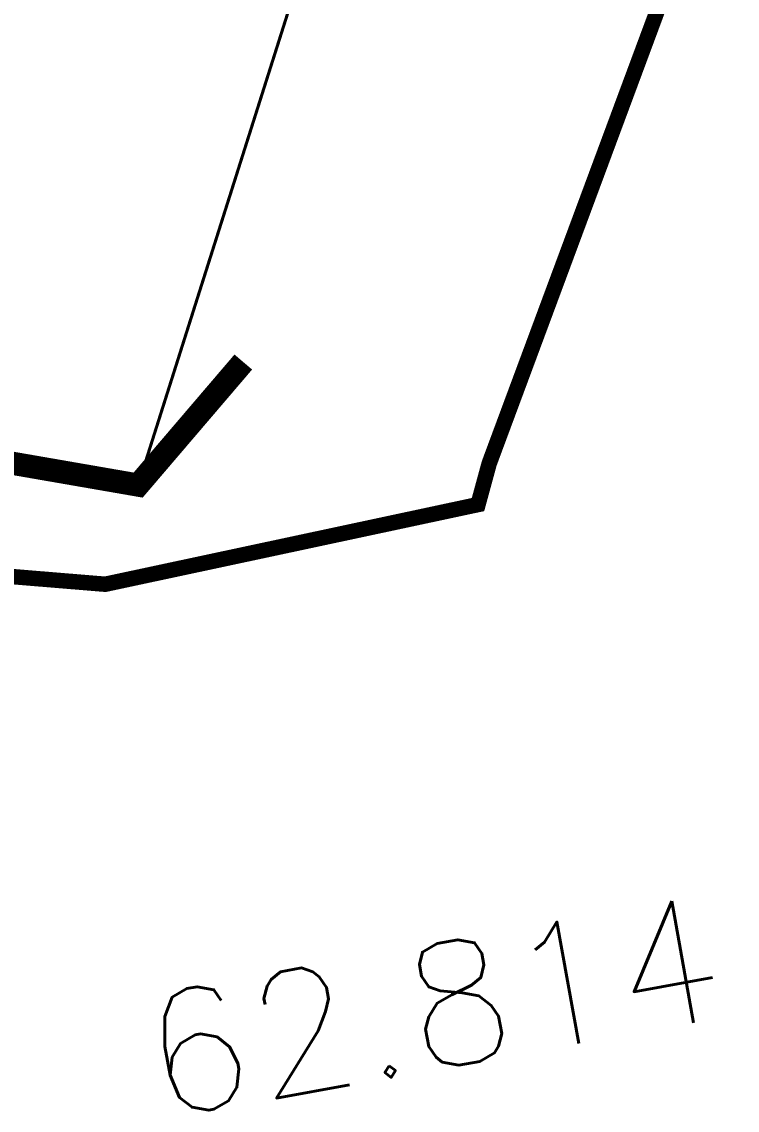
# Model space of a CAD drawing. Header units: inches. Extents: x 350994 to 353538, y 1581369 to 1583842.
# Drawn here: x 351609.76 to 351614.39, y 1583339.58 to 1583346.62 of the extents above; entities that cross this region are included whole.
import ezdxf
from ezdxf.enums import TextEntityAlignment as Align

# ---------------------------------------------------------------- set-up
doc = ezdxf.new("R2010")
doc.units = ezdxf.units.IN
doc.header["$MEASUREMENT"] = 0
doc.linetypes.add('1', pattern=[0])
doc.linetypes.add('DASHDOTX2', pattern=[2, 1, -0.5, 0, -0.5])
for name, color, linetype in [('CULVERT', 255, '1'), ('LEVELS', 184, 'Continuous'), ("ROAD'S", 1, '1')]:
    doc.layers.add(name, color=color, linetype=linetype)
doc.styles.add('ROMANS', font='ROMANS.shx')

msp = doc.modelspace()

# ---------------------------------------------------------------- linework, layer by layer
at = {"layer": 'CULVERT', "color": 250, "linetype": 'DASHDOTX2', "lineweight": 5, "ltscale": 2, "const_width": 0.02}
msp.add_lwpolyline([(351610.5161, 1583343.6254), (351674.2233, 1583544.6528)], dxfattribs=at)
at = {"layer": 'CULVERT', "color": 250, "lineweight": 5, "const_width": 0.15}
msp.add_lwpolyline([(351611.1966, 1583344.4219), (351610.5161, 1583343.6254), (351608.4142, 1583343.99), (351608.093, 1583344.9381)], dxfattribs=at)
at = {"layer": "ROAD'S", "lineweight": 5, "const_width": 0.1}
msp.add_lwpolyline([(351493.6281, 1583641.7592), (351482.419, 1583604.8776), (351453.3359, 1583502.652), (351427.8721, 1583413.6902), (351425.474, 1583406.1676), (351428.2052, 1583404.0013), (351429.5194, 1583403.2417), (351451.0623, 1583395.4742), (351528.8055, 1583369.3895), (351608.3356, 1583343.1456), (351610.3031, 1583342.9835), (351612.7157, 1583343.4993), (351612.7886, 1583343.7665), (351619.4893, 1583361.814), (351656.4178, 1583471.8897), (351678.8606, 1583542.9803), (351678.8606, 1583542.9803), (351631.5068, 1583568.4843), (351540.8268, 1583618.5533), (351496.1329, 1583642.2585, 0.356236)], format="xyb", close=True, dxfattribs=at)

# ---------------------------------------------------------------- texts
at = {"layer": 'LEVELS', "lineweight": 9, "style": 'ROMANS'}
msp.add_text('62.814', height=0.8, rotation=10.21575, dxfattribs=at).set_placement((351612.4205, 1583340.2461, -28.3309), align=Align.MIDDLE_CENTER)

doc.saveas('drawing.dxf')
